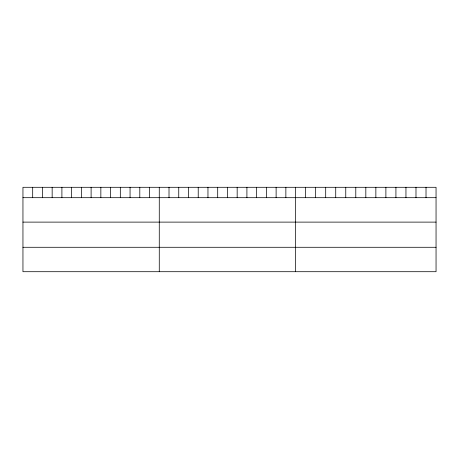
<?xml version="1.0" encoding="UTF-8"?>
<svg xmlns="http://www.w3.org/2000/svg" width="459" height="459" viewBox="0 0 459 459"><rect width="100%" height="100%" fill="white"/><g stroke="black" fill="none" stroke-linecap="round" stroke-linejoin="round"><path stroke-width="0.69" d="M436.05 197.686L436.05 271.705L22.95 271.705L22.95 187.295L436.05 187.295L436.05 197.686L22.95 197.686M22.95 222.116L436.05 222.116M22.95 247.281L436.05 247.281M426.015 187.295L426.015 197.686M415.986 187.295L415.986 197.686M405.951 187.295L405.951 197.686M395.922 187.295L395.922 197.686M385.887 187.295L385.887 197.686M375.858 187.295L375.858 197.686M365.823 187.295L365.823 197.686M355.788 187.295L355.788 197.686M345.759 187.295L345.759 197.686M335.724 187.295L335.724 197.686M325.695 187.295L325.695 197.686M315.66 187.295L315.66 197.686M305.631 187.295L305.631 197.686M295.596 187.295L295.596 271.705M285.859 187.295L285.859 197.686M276.123 187.295L276.123 197.686M266.386 187.295L266.386 197.686M256.644 187.295L256.644 197.686M246.908 187.295L246.908 197.686M237.171 187.295L237.171 197.686M227.434 187.295L227.434 197.686M217.698 187.295L217.698 197.686M207.961 187.295L207.961 197.686M198.225 187.295L198.225 197.686M188.483 187.295L188.483 197.686M178.746 187.295L178.746 197.686M169.01 187.295L169.01 197.686M159.273 187.295L159.273 271.705M149.536 187.295L149.536 197.686M139.8 187.295L139.8 197.686M130.063 187.295L130.063 197.686M120.321 187.295L120.321 197.686M110.585 187.295L110.585 197.686M100.848 187.295L100.848 197.686M91.112 187.295L91.112 197.686M81.375 187.295L81.375 197.686M71.638 187.295L71.638 197.686M61.902 187.295L61.902 197.686M52.16 187.295L52.16 197.686M42.423 187.295L42.423 197.686M32.687 187.295L32.687 197.686"/></g></svg>
